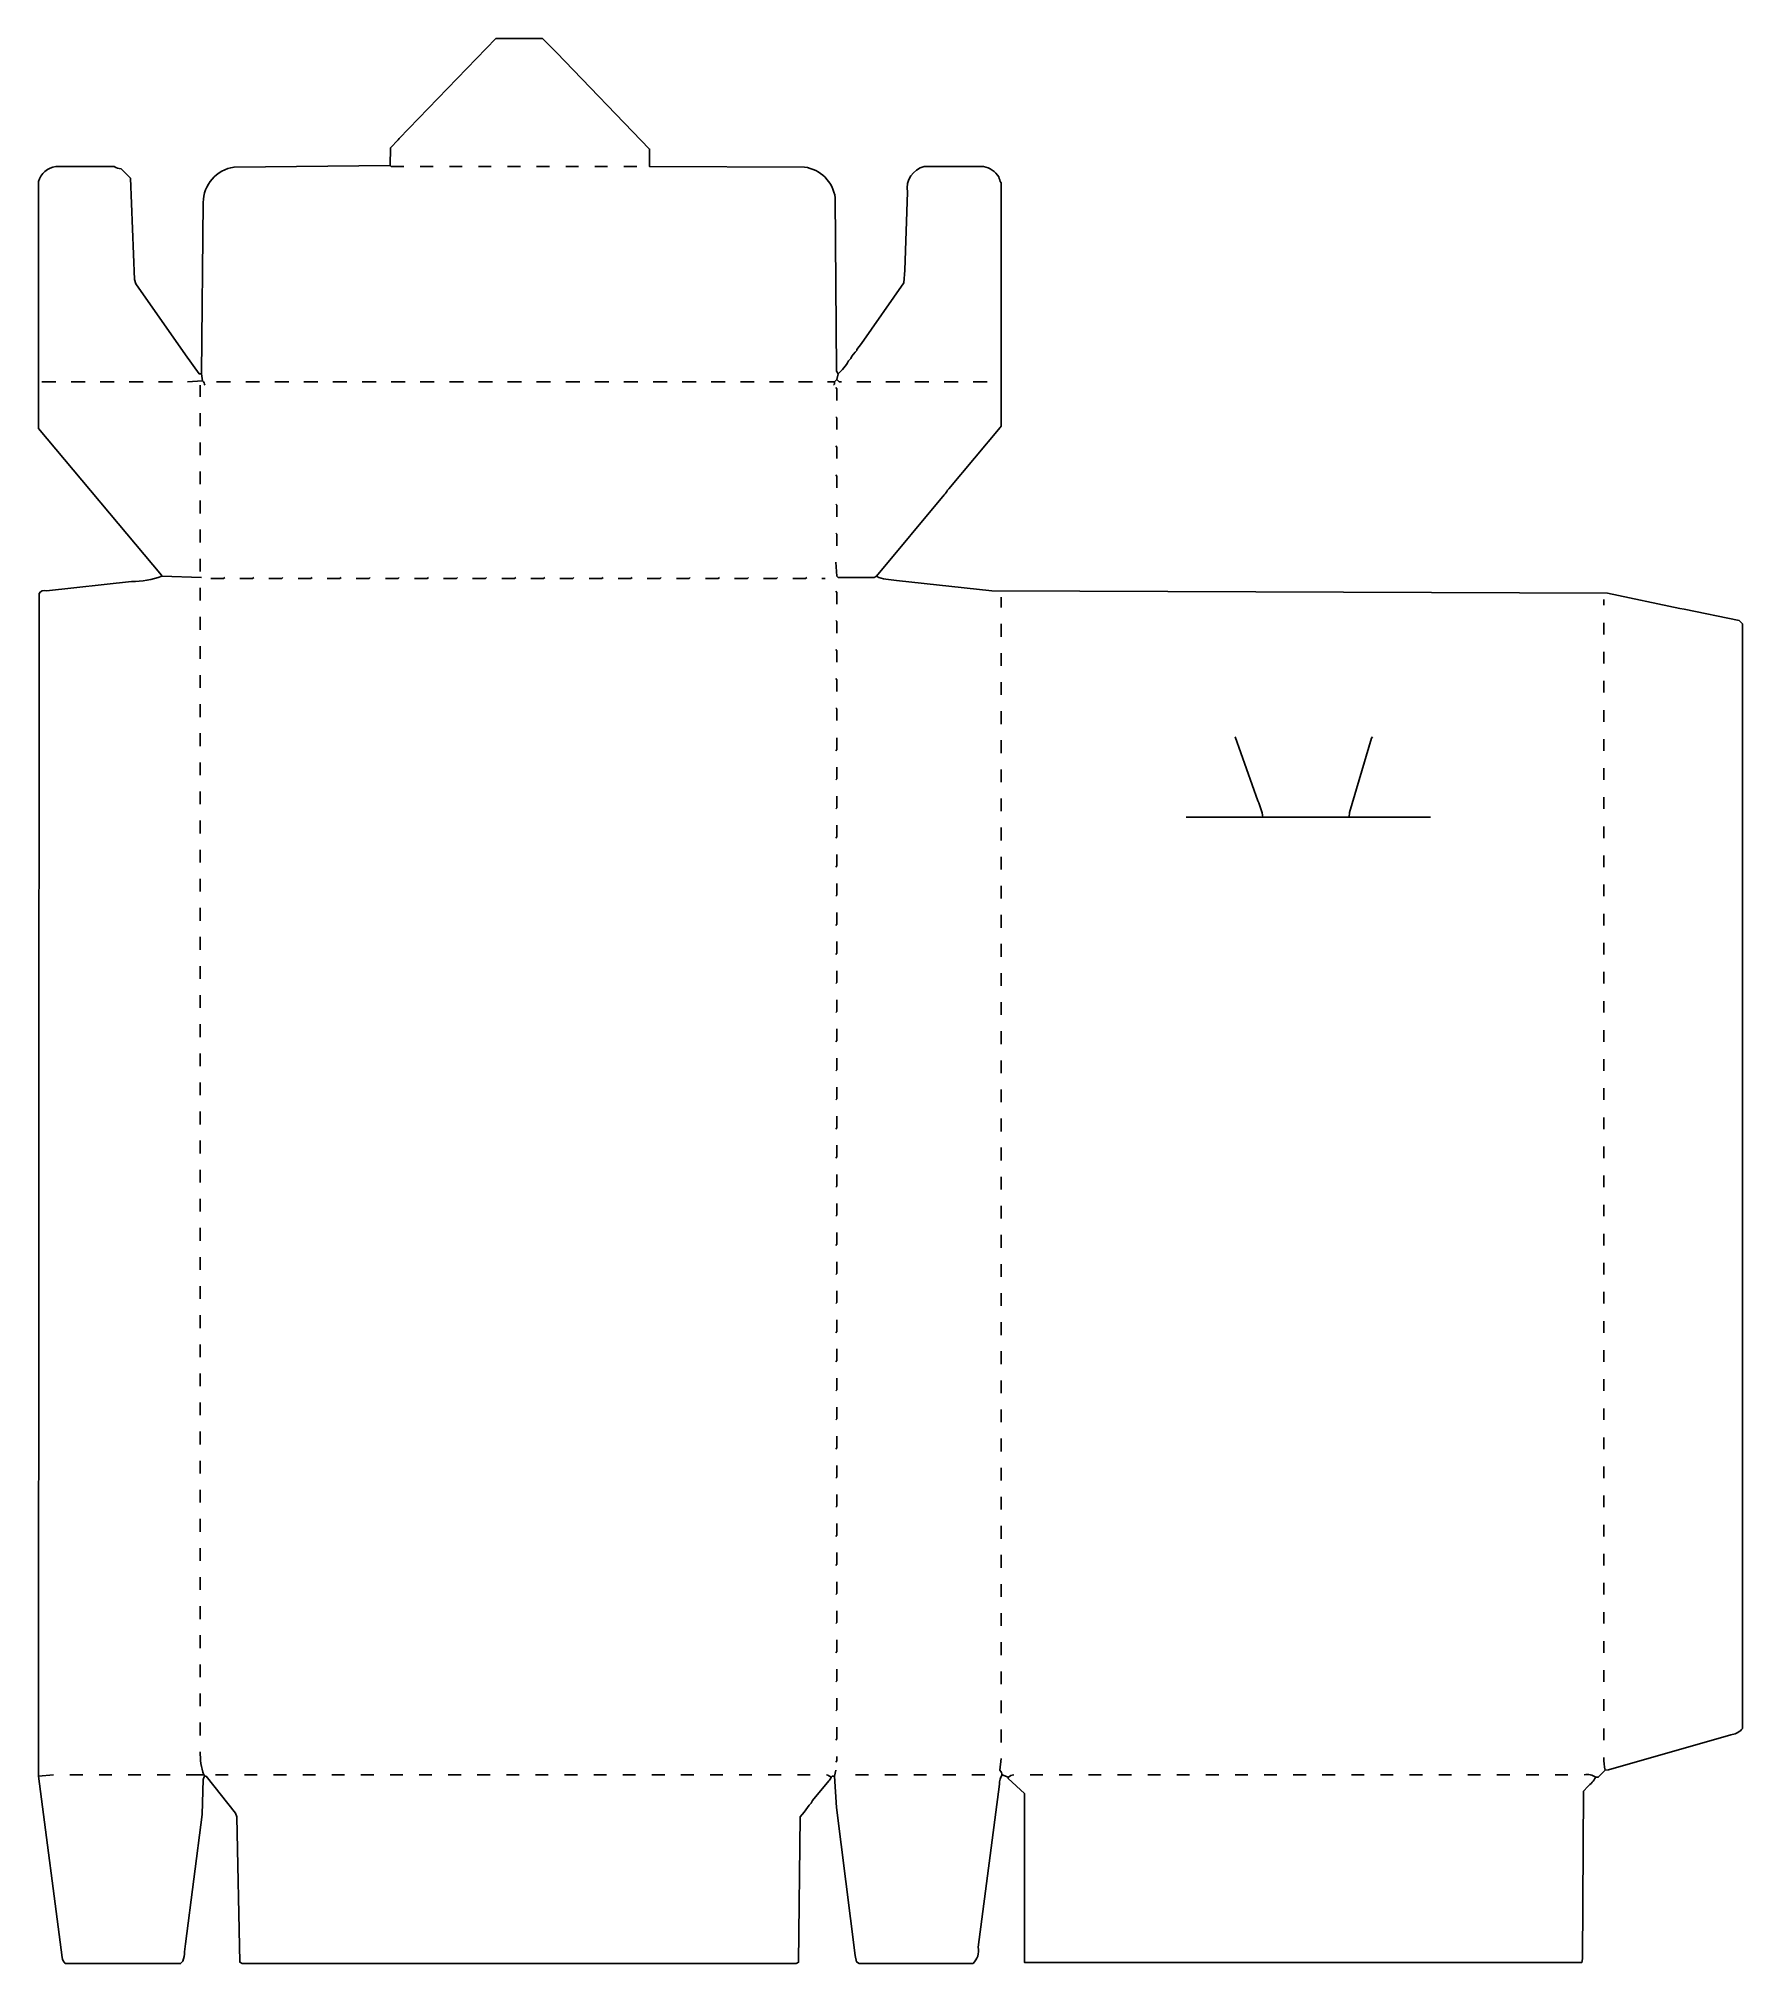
# Model space of a CAD drawing. Extents: x 75 to 1539, y 85 to 1739.
import ezdxf

# ---------------------------------------------------------------- set-up
doc = ezdxf.new("R2010")
doc.units = 0
doc.layers.get('0').update_dxf_attribs({"linetype": 'CONTINUOUS'})

msp = doc.modelspace()

# ---------------------------------------------------------------- linework, layer by layer
at = {"color": 250, "linetype": 'CONTINUOUS'}
for points in [[(758, 1441), (759, 1442), (759, 1444), (761, 1446), (762, 1451, -0.141549), (760.496622, 1454.003333), (759.503378, 1601.996667, 0.340461), (732.996297, 1628.503759), (600, 1629), (600, 1644), (520, 1727), (508, 1739), (468, 1739), (385, 1653), (384, 1652), (377.466926, 1644.970817), (377, 1630)], [(181, 1277), (180.76, 1277.82), (75, 1404), (75, 1616, -0.302976), (90, 1629), (140, 1629, 0.120666), (146, 1627), (154, 1619), (157.615385, 1531.923077), (158.6, 1528.2), (201.24, 1467.18), (213, 1451), (215, 1451)], [(218, 1441, 0.120666), (216, 1445), (215, 1451), (216.496528, 1597.996576, -0.367409), (243.003731, 1628.503787), (377, 1630), (378, 1629), (389, 1629)], [(795, 1277), (853, 1347, 0.150174), (856, 1351), (857, 1352), (901.2, 1404.9), (902, 1406), (902, 1615, -0.078207), (900, 1620, 0.206019), (887, 1629), (836, 1629, 0.395824), (821.54918, 1607.040984), (819.455172, 1539.962069), (818.544828, 1529.037931), (782, 1477), (778.2, 1471.9), (778, 1471, 0.072226), (772.8, 1464.1), (771, 1462, -0.09902), (762, 1451)], [(215, 1276), (181, 1277, -0.09009), (154.95122, 1272.439024), (81.932432, 1264.405405, 0.363114), (75.499508, 1261.999509), (75, 246), (95.430769, 90.053846, 0.184751), (98, 85), (197, 85), (199, 87, 0.075115), (200.569231, 95.053846), (201.430769, 101.946154), (215.516632, 213.015593), (216.483368, 242.984407, -0.141558), (218, 246)], [(903, 247), (908, 245), (908, 244), (922, 231), (922, 86), (1401, 86), (1401.503472, 89.003424), (1402.496528, 232.996576), (1406, 237, 0.071068), (1413, 245), (1415, 245), (1421, 251), (1423.911765, 251.352941), (1528.911765, 281.352941), (1530.1, 281.7, 0.198328), (1539, 287), (1539, 1236), (1536, 1239), (1488.923077, 1248.615385), (1485.076923, 1249.384615), (1422.997561, 1262.502463), (894.001529, 1264.498462), (812.04878, 1273.439024), (803.04878, 1274.439024, -0.126414), (795, 1277), (793, 1276), (762, 1276), (761, 1277), (760, 1289)], [(1127, 1070, 0.06642), (1122.7, 1083.9), (1103, 1139)], [(214, 267, 0.09348), (217, 247), (218, 246), (219, 246), (244.24, 214.18), (245.53596, 210.965687), (247.999744, 86.015996), (250, 85), (726, 85), (727.1, 85.7), (728.000256, 86.015996), (729.496001, 210.996063), (732.8, 215.1), (737, 221, 0.150174), (740, 225), (754, 242, 0.184026), (756, 245)], [(760, 251), (759, 246), (760.479233, 219.019169), (776.58, 91.94), (777.9, 86.3), (780, 85), (878, 85, 0.241361), (882.430769, 98.946154), (900.594595, 239.067568, -0.179992), (903, 247, 0.120666), (901, 251), (902, 261)], [(1421, 251, -0.079254), (1420, 262)], [(752, 247, -0.120666), (756, 245), (757, 246), (759, 246)], [(1413, 245, 0.23154), (1403, 247)]]:
    msp.add_lwpolyline(points, format="xyb", dxfattribs=at)
for points in [[(403, 1629), (414, 1629)], [(428, 1629), (439, 1629)], [(453, 1629), (464, 1629)], [(478, 1629), (489, 1629)], [(503, 1629), (514, 1629)], [(528, 1629), (539, 1629)], [(553, 1629), (564, 1629)], [(578, 1629), (589, 1629)], [(78, 1444), (90, 1444)], [(103, 1444), (115, 1444)], [(128, 1444), (140, 1444)], [(153, 1444), (165, 1444)], [(178, 1444), (190, 1444)], [(203, 1444), (216, 1445)], [(214, 1431), (214, 1441)], [(228, 1444), (240, 1444)], [(253, 1444), (265, 1444)], [(278, 1444), (290, 1444)], [(303, 1444), (315, 1444)], [(328, 1444), (340, 1444)], [(353, 1444), (365, 1444)], [(378, 1444), (390, 1444)], [(403, 1444), (415, 1444)], [(428, 1444), (440, 1444)], [(453, 1444), (465, 1444)], [(478, 1444), (490, 1444)], [(503, 1444), (515, 1444)], [(528, 1444), (540, 1444)], [(553, 1444), (565, 1444)], [(578, 1444), (590, 1444)], [(603, 1444), (615, 1444)], [(628, 1444), (640, 1444)], [(653, 1444), (665, 1444)], [(678, 1444), (690, 1444)], [(703, 1444), (715, 1444)], [(728, 1444), (740, 1444)], [(765, 1444), (763, 1444), (761, 1446)], [(778, 1444), (790, 1444)], [(803, 1444), (815, 1444)], [(828, 1444), (840, 1444)], [(853, 1444), (865, 1444)], [(878, 1444), (890, 1444)], [(214, 1406), (214, 1417)], [(214, 1381), (214, 1392)], [(214, 1356), (214, 1367)], [(214, 1331), (214, 1342)], [(214, 1306), (214, 1317)], [(214, 1281), (214, 1292)], [(214, 1256), (214, 1267)], [(902, 1250), (902, 1259)], [(214, 1231), (214, 1242)], [(1420, 1252), (1420, 1257)], [(902, 1225), (902, 1236)], [(1420, 1227), (1420, 1237)], [(214, 1206), (214, 1217)], [(902, 1200), (902, 1211)], [(1420, 1202), (1420, 1212)], [(214, 1181), (214, 1192)], [(902, 1175), (902, 1186)], [(1420, 1177), (1420, 1187)], [(214, 1156), (214, 1167)], [(902, 1150), (902, 1161)], [(1420, 1152), (1420, 1162)], [(214, 1131), (214, 1142)], [(902, 1125), (902, 1136)], [(1201, 1070), (1201.384615, 1073.923077), (1220.3, 1137.9), (1221, 1139)], [(1420, 1127), (1420, 1137)], [(214, 1106), (214, 1117)], [(902, 1100), (902, 1111)], [(1420, 1102), (1420, 1112)], [(214, 1081), (214, 1092)], [(902, 1075), (902, 1086)], [(1420, 1077), (1420, 1087)], [(214, 1056), (214, 1067)], [(902, 1050), (902, 1061)], [(1061, 1070), (1127, 1070), (1201, 1070), (1271, 1070)], [(1420, 1052), (1420, 1062)], [(214, 1031), (214, 1042)], [(902, 1025), (902, 1036)], [(1420, 1027), (1420, 1037)], [(214, 1006), (214, 1017)], [(902, 1000), (902, 1011)], [(1420, 1002), (1420, 1012)], [(214, 981), (214, 992)], [(902, 975), (902, 986)], [(1420, 977), (1420, 987)], [(214, 956), (214, 967)], [(902, 950), (902, 961)], [(1420, 952), (1420, 962)], [(214, 931), (214, 942)], [(902, 925), (902, 936)], [(1420, 927), (1420, 937)], [(214, 906), (214, 917)], [(902, 900), (902, 911)], [(1420, 902), (1420, 912)], [(214, 881), (214, 892)], [(902, 875), (902, 886)], [(1420, 877), (1420, 887)], [(214, 856), (214, 867)], [(902, 850), (902, 861)], [(1420, 852), (1420, 862)], [(214, 831), (214, 842)], [(902, 825), (902, 836)], [(1420, 827), (1420, 837)], [(214, 806), (214, 817)], [(902, 800), (902, 811)], [(1420, 802), (1420, 812)], [(214, 781), (214, 792)], [(902, 775), (902, 786)], [(1420, 777), (1420, 787)], [(214, 756), (214, 767)], [(902, 750), (902, 761)], [(1420, 752), (1420, 762)], [(214, 731), (214, 742)], [(902, 725), (902, 736)], [(1420, 727), (1420, 737)], [(214, 706), (214, 717)], [(1420, 702), (1420, 712)], [(902, 700), (902, 711)], [(214, 681), (214, 692)], [(902, 675), (902, 686)], [(1420, 677), (1420, 687)], [(214, 656), (214, 667)], [(1420, 652), (1420, 662)], [(902, 650), (902, 661)], [(214, 631), (214, 642)], [(902, 625), (902, 636)], [(1420, 627), (1420, 637)], [(214, 606), (214, 617)], [(1420, 602), (1420, 612)], [(902, 600), (902, 611)], [(214, 581), (214, 592)], [(902, 575), (902, 586)], [(1420, 577), (1420, 587)], [(214, 556), (214, 567)], [(902, 550), (902, 561)], [(1420, 552), (1420, 562)], [(214, 531), (214, 542)], [(902, 525), (902, 536)], [(1420, 527), (1420, 537)], [(214, 506), (214, 517)], [(902, 500), (902, 511)], [(1420, 502), (1420, 512)], [(214, 481), (214, 492)], [(902, 475), (902, 486)], [(1420, 477), (1420, 487)], [(214, 456), (214, 467)], [(902, 450), (902, 461)], [(1420, 452), (1420, 462)], [(214, 431), (214, 442)], [(902, 425), (902, 436)], [(1420, 427), (1420, 437)], [(214, 406), (214, 417)], [(902, 400), (902, 411)], [(1420, 402), (1420, 412)], [(214, 381), (214, 392)], [(902, 375), (902, 386)], [(1420, 377), (1420, 387)], [(214, 356), (214, 367)], [(902, 350), (902, 361)], [(1420, 352), (1420, 362)], [(214, 331), (214, 342)], [(902, 325), (902, 336)], [(1420, 327), (1420, 337)], [(214, 306), (214, 317)], [(902, 300), (902, 311)], [(1420, 302), (1420, 312)], [(214, 281), (214, 292)], [(902, 275), (902, 286)], [(1420, 277), (1420, 287)], [(75, 246), (88, 247)], [(102, 247), (113, 247)], [(127, 247), (138, 247)], [(152, 247), (163, 247)], [(177, 247), (188, 247)], [(202, 247), (217, 247)], [(227, 247), (238, 247)], [(252, 247), (263, 247)], [(277, 247), (288, 247)], [(302, 247), (313, 247)], [(327, 247), (338, 247)], [(352, 247), (363, 247)], [(377, 247), (388, 247)], [(402, 247), (413, 247)], [(427, 247), (438, 247)], [(452, 247), (463, 247)], [(477, 247), (488, 247)], [(502, 247), (513, 247)], [(527, 247), (538, 247)], [(552, 247), (563, 247)], [(577, 247), (588, 247)], [(602, 247), (613, 247)], [(627, 247), (638, 247)], [(652, 247), (663, 247)], [(677, 247), (688, 247)], [(702, 247), (713, 247)], [(727, 247), (738, 247)], [(777, 247), (788, 247)], [(802, 247), (813, 247)], [(827, 247), (838, 247)], [(852, 247), (863, 247)], [(877, 247), (888, 247)], [(927, 247), (938, 247)], [(952, 247), (963, 247)], [(977, 247), (988, 247)], [(1002, 247), (1014, 247)], [(1028, 247), (1039, 247)], [(1053, 247), (1064, 247)], [(1078, 247), (1089, 247)], [(1103, 247), (1114, 247)], [(1128, 247), (1139, 247)], [(1153, 247), (1164, 247)], [(1178, 247), (1189, 247)], [(1203, 247), (1214, 247)], [(1228, 247), (1239, 247)], [(1253, 247), (1264, 247)], [(1278, 247), (1289, 247)], [(1303, 247), (1314, 247)], [(1328, 247), (1339, 247)], [(1353, 247), (1364, 247)], [(1378, 247), (1389, 247)]]:
    msp.add_lwpolyline(points, dxfattribs=at)
at = {"color": 247, "linetype": 'CONTINUOUS'}
msp.add_lwpolyline([(753, 1444), (759, 1444)], dxfattribs=at)
at = {"color": 251, "linetype": 'CONTINUOUS'}
for points in [[(761, 1428), (761, 1438), (760, 1439)], [(761, 1403), (761, 1413), (760, 1414)], [(761, 1378), (761, 1388), (760, 1389)], [(761, 1353), (761, 1363), (760, 1364)], [(761, 1328), (761, 1338), (760, 1339)], [(761, 1303), (761, 1313), (760, 1314)], [(748, 1275), (751, 1275)], [(761, 1253), (761, 1263), (760, 1264)], [(761, 1228), (761, 1238), (760, 1239)], [(761, 1203), (761, 1213), (760, 1214)], [(761, 1178), (761, 1188), (760, 1189)], [(761, 1153), (761, 1163), (760, 1164)]]:
    msp.add_lwpolyline(points, dxfattribs=at)
at = {"color": 252, "linetype": 'CONTINUOUS'}
for points in [[(223, 1275), (234, 1275), (235, 1276)], [(248, 1275), (259, 1275), (260, 1276)], [(273, 1275), (284, 1275), (285, 1276)], [(298, 1275), (309, 1275), (310, 1276)], [(323, 1275), (334, 1275), (335, 1276)], [(348, 1275), (359, 1275), (360, 1276)], [(373, 1275), (384, 1275), (385, 1276)], [(398, 1275), (409, 1275), (410, 1276)], [(423, 1275), (434, 1275), (435, 1276)], [(448, 1275), (459, 1275), (460, 1276)], [(473, 1275), (484, 1275), (485, 1276)], [(498, 1275), (509, 1275), (510, 1276)], [(523, 1275), (534, 1275), (535, 1276)], [(548, 1275), (559, 1275), (560, 1276)], [(573, 1275), (584, 1275), (585, 1276)], [(598, 1275), (609, 1275), (610, 1276)], [(623, 1275), (634, 1275), (635, 1276)], [(648, 1275), (659, 1275), (660, 1276)], [(673, 1275), (684, 1275), (685, 1276)], [(698, 1275), (709, 1275), (710, 1276)], [(723, 1275), (734, 1275), (735, 1276)], [(760, 1127), (761, 1128), (761, 1138)], [(760, 1102), (761, 1103), (761, 1113)], [(760, 1077), (761, 1078), (761, 1088)], [(760, 1052), (761, 1053), (761, 1063)], [(760, 1027), (761, 1028), (761, 1038)], [(760, 1002), (761, 1003), (761, 1013)], [(760, 977), (761, 978), (761, 988)], [(760, 952), (761, 953), (761, 963)], [(760, 927), (761, 928), (761, 938)], [(760, 902), (761, 903), (761, 913)], [(760, 877), (761, 878), (761, 888)], [(760, 852), (761, 853), (761, 863)], [(760, 827), (761, 828), (761, 838)], [(760, 802), (761, 803), (761, 813)], [(760, 777), (761, 778), (761, 788)], [(760, 752), (761, 753), (761, 763)], [(760, 727), (761, 728), (761, 738)], [(760, 702), (761, 703), (761, 713)], [(760, 677), (761, 678), (761, 688)], [(760, 652), (761, 653), (761, 663)], [(760, 627), (761, 628), (761, 638)], [(760, 602), (761, 603), (761, 613)], [(760, 577), (761, 578), (761, 588)], [(760, 552), (761, 553), (761, 563)], [(760, 527), (761, 528), (761, 538)], [(760, 502), (761, 503), (761, 513)], [(760, 477), (761, 478), (761, 488)], [(760, 452), (761, 453), (761, 463)], [(760, 427), (761, 428), (761, 438)], [(760, 402), (761, 403), (761, 413)], [(760, 377), (761, 378), (761, 388)], [(760, 352), (761, 353), (761, 363)], [(760, 327), (761, 328), (761, 338)], [(760, 302), (761, 303), (761, 313)], [(760, 277), (761, 278), (761, 288)], [(760, 258), (761, 259), (761, 263)]]:
    msp.add_lwpolyline(points, dxfattribs=at)
at = {"color": 197, "linetype": 'CONTINUOUS'}
msp.add_lwpolyline([(908, 245, -0.165541), (913, 247)], format="xyb", dxfattribs=at)

doc.saveas('drawing.dxf')
